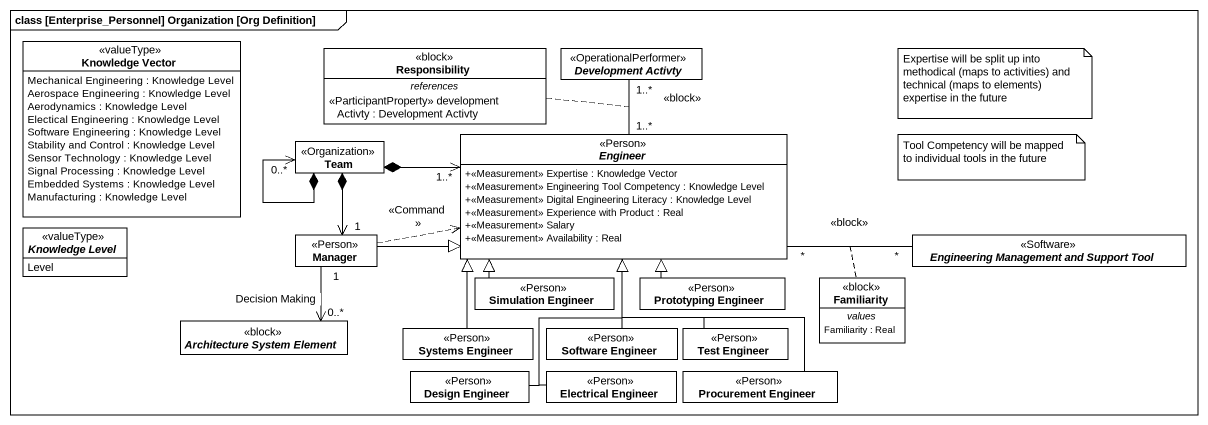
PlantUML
@startuml
mainframe class [Enterprise_Personnel] Organization [Org Definition]
hide circle
hide empty members
skinparam classAttributeIconSize 0
class "Knowledge Vector" as Knowledge_Vector <<valueType>> {
  Mechanical Engineering : Knowledge Level
  Aerospace Engineering : Knowledge Level
  Aerodynamics : Knowledge Level
  Electical Engineering : Knowledge Level
  Software Engineering : Knowledge Level
  Stability and Control : Knowledge Level
  Sensor Technology : Knowledge Level
  Signal Processing : Knowledge Level
  Embedded Systems : Knowledge Level
  Manufacturing : Knowledge Level
}
class Responsibility <<block>> {
  -- references --
  <<ParticipantProperty>> development Activty : Development Activty
}
abstract class "Development Activty" as Development_Activty <<OperationalPerformer>>
class Team <<Organization>>
abstract class Engineer <<Person>> {
  +<<Measurement>> Expertise : Knowledge Vector
  +<<Measurement>> Engineering Tool Competency : Knowledge Level
  +<<Measurement>> Digital Engineering Literacy : Knowledge Level
  +<<Measurement>> Experience with Product : Real
  +<<Measurement>> Salary
  +<<Measurement>> Availability : Real
}
abstract class "Knowledge Level" as Knowledge_Level <<valueType>> {
  Level
}
class Manager <<Person>>
abstract class "Engineering Management and Support Tool" as Engineering_Management_and <<Software>>
class "Simulation Engineer" as Simulation_Engineer <<Person>>
class "Prototyping Engineer" as Prototyping_Engineer <<Person>>
class Familiarity <<block>> {
  -- values --
  Familiarity : Real
}
abstract class "Architecture System Element" as Architecture_System_Element <<block>>
class "Systems Engineer" as Systems_Engineer <<Person>>
class "Software Engineer" as Software_Engineer <<Person>>
class "Test Engineer" as Test_Engineer <<Person>>
class "Design Engineer" as Design_Engineer <<Person>>
class "Electrical Engineer" as Electrical_Engineer <<Person>>
class "Procurement Engineer" as Procurement_Engineer <<Person>>
Team *--> "0..*" Team
Team *-right-> "1..*" Engineer
Team *--> "1" Manager
Engineer "1..*" -up- "1..*" Development_Activty : <<block>>
(Engineer, Development_Activty) .. Responsibility
Engineer "*" -right- "*" Engineering_Management_and : <<block>>
(Engineer, Engineering_Management_and) .. Familiarity
Manager -right-|> Engineer
Manager .right.> Engineer : <<Command>>
Manager "1" --> "0..*" Architecture_System_Element : Decision Making
Simulation_Engineer -up-|> Engineer
Prototyping_Engineer -up-|> Engineer
Systems_Engineer -up-|> Engineer
Software_Engineer -up-|> Engineer
Test_Engineer -up-|> Engineer
Design_Engineer -up-|> Engineer
Electrical_Engineer -up-|> Engineer
Procurement_Engineer -up-|> Engineer
note as N1
  Expertise will be split up into methodical (maps to activities) and technical (maps to elements) expertise in the future
end note
note as N2
  Tool Competency will be mapped to individual tools in the future
end note
@enduml
